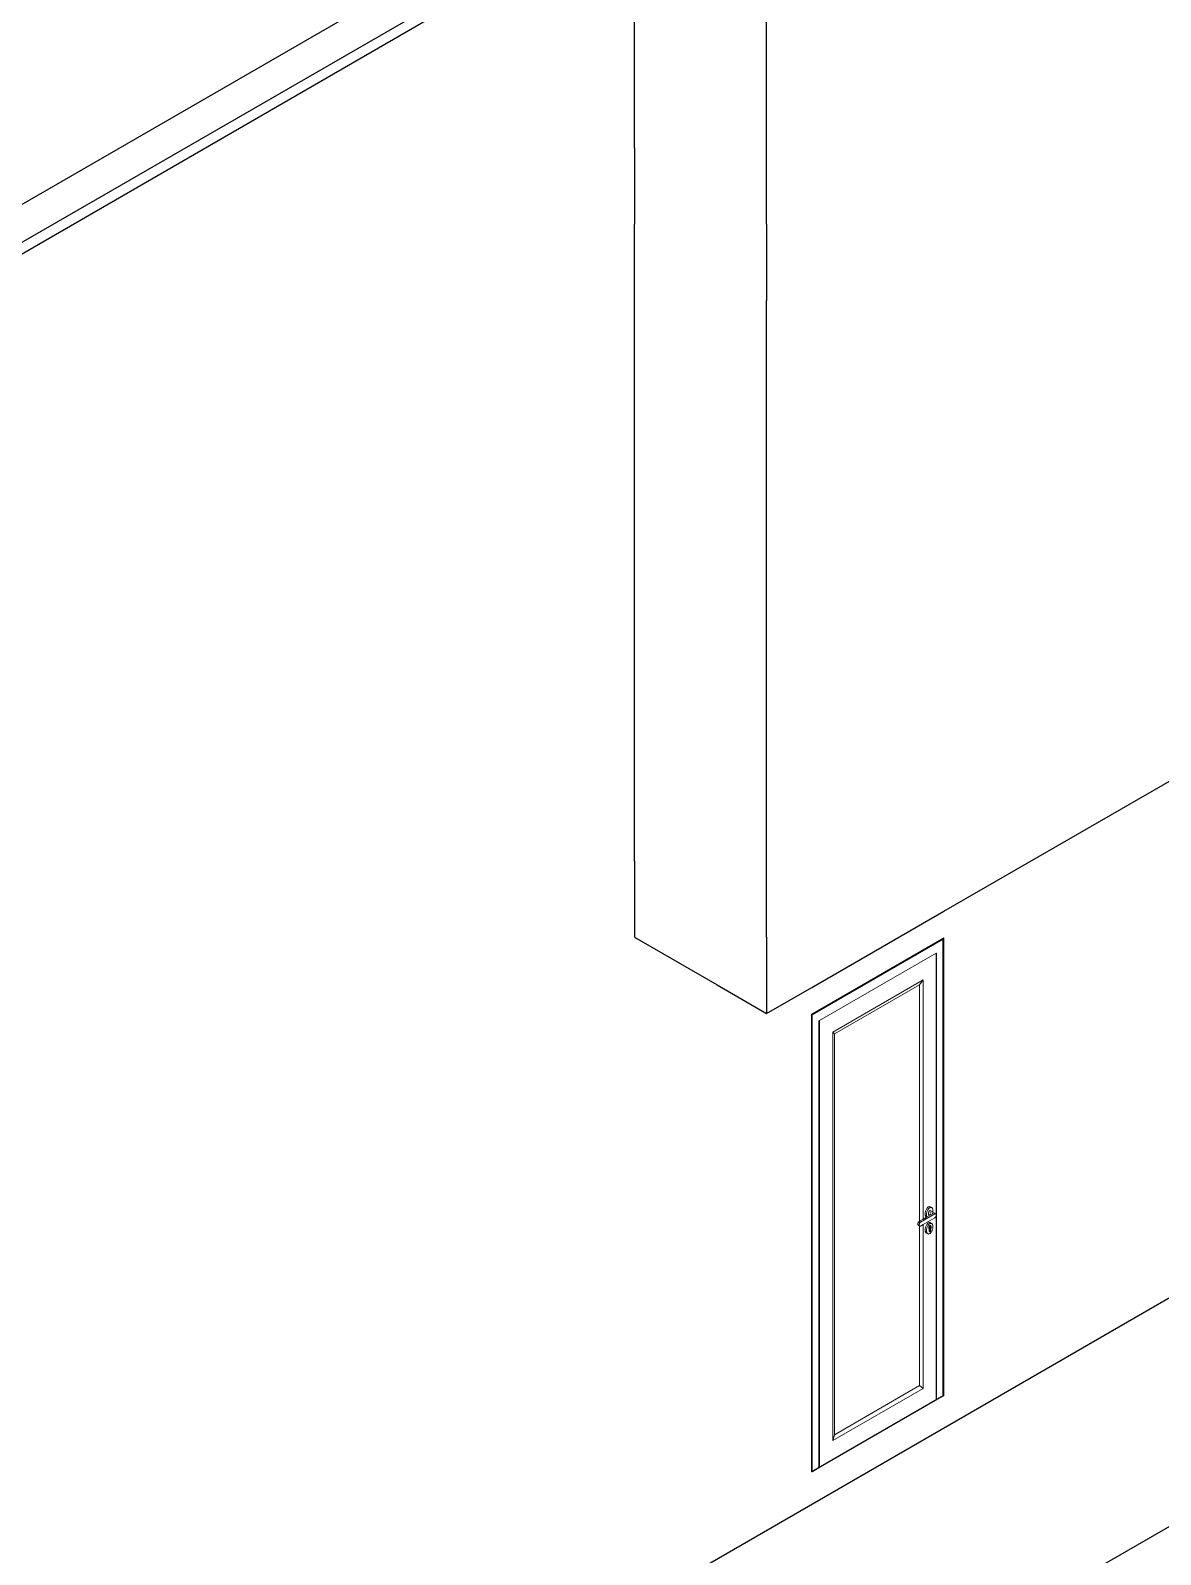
# Model space of a CAD drawing. Header units: metres. Extents: x 294 to 1101, y -498 to -355.
# Drawn here: x 931.4 to 936.24, y -401.91 to -395.39 of the extents above; entities that cross this region are included whole.
import ezdxf

# ---------------------------------------------------------------- set-up
doc = ezdxf.new("R2010")
doc.units = ezdxf.units.M
doc.layers.add('19-JARDINERIA', color=80, linetype='Continuous', lineweight=0)

msp = doc.modelspace()

# ---------------------------------------------------------------- linework, layer by layer
for p, q in [((934.5534, -396.2175), (934.5534, -394.2579)), ((933.9877, -394.7805), (928.5353, -397.9284)), ((933.9877, -394.8295), (928.6367, -397.9189)), ((933.9877, -395.7276), (933.9877, -394.8295)), ((928.4528, -397.8128), (932.8846, -395.2541)), ((933.9877, -395.8909), (933.9877, -395.7276)), ((933.9877, -395.8909), (933.9877, -396.2175)), ((933.9877, -398.9446), (933.9877, -396.2175)), ((934.5534, -396.2175), (934.5534, -396.5441)), ((945.3948, -396.5311), (931.9189, -404.3113)), ((934.5534, -399.2712), (934.5534, -396.5441)), ((935.3121, -399.1598), (936.8868, -398.2507)), ((933.9877, -398.9446), (933.9877, -399.2703)), ((934.7464, -399.4864), (935.3121, -399.1598)), ((933.9877, -399.2703), (933.9877, -399.2712)), ((933.9877, -399.2712), (934.3413, -399.4754)), ((934.5534, -399.2712), (934.5534, -399.5969)), ((934.7464, -399.6007), (935.3086, -399.2761)), ((934.7464, -399.6009), (935.3058, -399.278)), ((935.3093, -399.28), (934.7489, -399.6035)), ((935.3058, -399.278), (935.3086, -399.2796)), ((935.3086, -399.2761), (935.3121, -399.2741)), ((935.3086, -399.2796), (935.3086, -399.2761)), ((935.3086, -399.2796), (935.3093, -399.28)), ((935.3093, -401.2321), (935.3093, -399.28)), ((935.3121, -401.2337), (935.3121, -399.2741)), ((934.3413, -399.4754), (934.5534, -399.5978)), ((934.5534, -399.5978), (934.7464, -399.4864)), ((934.5534, -399.5969), (934.5534, -399.5978)), ((934.7464, -399.6009), (934.7464, -399.6007)), ((934.7464, -399.6021), (934.7464, -399.6009)), ((934.7489, -399.6035), (934.7464, -399.6021)), ((934.7464, -401.5574), (934.7464, -399.6021)), ((934.7489, -401.5589), (934.7489, -399.6035)), ((930.4838, -404.1601), (937.7353, -399.9735)), ((935.3121, -401.2337), (934.7464, -401.5603)), ((934.7799, -401.541), (935.2798, -401.2523)), ((935.2798, -401.2507), (935.2812, -401.2515)), ((935.2798, -401.2523), (935.2798, -401.2507)), ((935.2798, -401.2523), (935.2812, -401.2515)), ((935.2812, -401.2515), (935.3093, -401.2353)), ((935.3093, -401.2321), (935.3121, -401.2337)), ((935.3093, -401.2353), (935.3093, -401.2321)), ((935.3093, -401.2321), (935.3121, -401.2337)), ((935.3121, -401.2337), (935.3093, -401.2321)), ((935.3093, -401.2353), (935.3121, -401.2337)), ((935.3093, -401.2353), (935.3121, -401.2337)), ((934.7489, -401.5589), (934.777, -401.5426)), ((934.777, -401.5393), (934.7799, -401.541)), ((934.777, -401.5426), (934.777, -401.5393)), ((934.777, -401.5426), (934.7799, -401.541)), ((934.7489, -401.5589), (934.7461, -401.5605)), ((934.7464, -401.5574), (934.7489, -401.5589)), ((934.7464, -401.5603), (934.7464, -401.5574)), ((934.7464, -401.5603), (934.7489, -401.5589))]:
    msp.add_line(p, q)
at = {"layer": '19-JARDINERIA', "color": 251}
for p, q in [((934.7799, -399.6283), (935.2798, -399.3397)), ((935.2798, -399.3397), (935.2812, -399.3389)), ((935.2798, -400.4586), (935.2798, -399.3397)), ((935.2812, -399.3389), (935.2812, -401.2159)), ((934.8365, -399.6773), (935.2232, -399.454)), ((935.2232, -399.454), (935.2084, -399.4748)), ((935.2232, -400.4785), (935.2232, -399.454)), ((934.8442, -399.6851), (935.2084, -399.4748)), ((935.2084, -400.4871), (935.2084, -399.4748)), ((934.777, -399.63), (934.7799, -399.6283)), ((934.777, -401.5393), (934.777, -399.63)), ((934.7799, -401.541), (934.7799, -399.6283)), ((934.8442, -399.6851), (934.8365, -399.6773)), ((934.8365, -399.6773), (934.8365, -401.4267)), ((934.8442, -399.6851), (934.8442, -401.4018)), ((935.2332, -400.447), (935.234, -400.444)), ((935.234, -400.444), (935.235, -400.4411)), ((935.235, -400.4411), (935.2362, -400.4383)), ((935.2362, -400.4383), (935.2376, -400.4357)), ((935.2376, -400.4357), (935.2391, -400.4333)), ((935.2391, -400.4333), (935.2408, -400.4311)), ((935.2396, -400.4473), (935.2406, -400.4444)), ((935.2406, -400.4444), (935.2419, -400.4416)), ((935.2408, -400.4311), (935.2425, -400.4292)), ((935.2419, -400.4416), (935.2432, -400.439)), ((935.2425, -400.4292), (935.2443, -400.4276)), ((935.2432, -400.439), (935.2448, -400.4365)), ((935.2443, -400.4276), (935.2461, -400.4263)), ((935.2448, -400.4365), (935.2464, -400.4343)), ((935.2461, -400.4263), (935.248, -400.4255)), ((935.2464, -400.4343), (935.2481, -400.4324)), ((935.248, -400.4255), (935.2498, -400.425)), ((935.2481, -400.4324), (935.2499, -400.4308)), ((935.249, -400.4452), (935.2496, -400.4443)), ((935.2496, -400.4443), (935.2503, -400.4435)), ((935.2498, -400.425), (935.2515, -400.4249)), ((935.2499, -400.4308), (935.2518, -400.4296)), ((935.2503, -400.4435), (935.251, -400.4429)), ((935.251, -400.4429), (935.2518, -400.4424)), ((935.2515, -400.4249), (935.2531, -400.4251)), ((935.2518, -400.4296), (935.2536, -400.4287)), ((935.2518, -400.4424), (935.2525, -400.4421)), ((935.2525, -400.4421), (935.2532, -400.4419)), ((935.2531, -400.4251), (935.2547, -400.4258)), ((935.2532, -400.4419), (935.2539, -400.4418)), ((935.2536, -400.4287), (935.2554, -400.4282)), ((935.2539, -400.4418), (935.2546, -400.4419)), ((935.2546, -400.4419), (935.2552, -400.4422)), ((935.2547, -400.4258), (935.2603, -400.4291)), ((935.2552, -400.4422), (935.2654, -400.4481)), ((935.2554, -400.4282), (935.2572, -400.4281)), ((935.2557, -400.4426), (935.2557, -400.4426)), ((935.2557, -400.4426), (935.2562, -400.4431)), ((935.2572, -400.4281), (935.2588, -400.4284)), ((935.2588, -400.4284), (935.2603, -400.4291)), ((935.2603, -400.4291), (935.2617, -400.4301)), ((935.2617, -400.4301), (935.2629, -400.4315)), ((935.2629, -400.4315), (935.2639, -400.4333)), ((935.2639, -400.4333), (935.2647, -400.4353)), ((935.2647, -400.4353), (935.2653, -400.4376)), ((935.2653, -400.4376), (935.2657, -400.4401)), ((935.2657, -400.4401), (935.2658, -400.4428)), ((935.2658, -400.4428), (935.2657, -400.4457)), ((935.2013, -400.4997), (935.2014, -400.4985)), ((935.2014, -400.5008), (935.2013, -400.4997)), ((935.2014, -400.4985), (935.2015, -400.4974)), ((935.2015, -400.5018), (935.2014, -400.5008)), ((935.2015, -400.4974), (935.2018, -400.4962)), ((935.2018, -400.5027), (935.2015, -400.5018)), ((935.2018, -400.4962), (935.2021, -400.495)), ((935.2021, -400.5035), (935.2018, -400.5027)), ((935.2021, -400.495), (935.2025, -400.4938)), ((935.2025, -400.5042), (935.2021, -400.5035)), ((935.2025, -400.4938), (935.203, -400.4927)), ((935.203, -400.5048), (935.2025, -400.5042)), ((935.203, -400.4927), (935.2035, -400.4916)), ((935.2035, -400.5052), (935.203, -400.5048)), ((935.2035, -400.4916), (935.2041, -400.4907)), ((935.2041, -400.5054), (935.2035, -400.5052)), ((935.2035, -400.5052), (935.2084, -400.508)), ((935.2041, -400.4907), (935.2048, -400.4898)), ((935.2048, -400.5056), (935.2041, -400.5054)), ((935.2048, -400.4898), (935.2055, -400.489)), ((935.2055, -400.5055), (935.2048, -400.5056)), ((935.2055, -400.489), (935.2062, -400.4884)), ((935.2062, -400.5053), (935.2055, -400.5055)), ((935.2062, -400.4884), (935.2069, -400.4879)), ((935.2069, -400.505), (935.2062, -400.5053)), ((935.2084, -400.4871), (935.2069, -400.4879)), ((935.2069, -400.4879), (935.2084, -400.4887)), ((935.2069, -400.505), (935.2071, -400.5049)), ((935.2069, -400.505), (935.2072, -400.5051)), ((935.207, -400.5018), (935.2072, -400.5006)), ((935.207, -400.5029), (935.207, -400.5018)), ((935.207, -400.504), (935.207, -400.5029)), ((935.2071, -400.5049), (935.207, -400.504)), ((935.2072, -400.505), (935.2071, -400.5049)), ((935.2072, -400.5006), (935.2074, -400.4994)), ((935.2072, -400.5051), (935.2072, -400.505)), ((935.2074, -400.506), (935.2072, -400.5051)), ((935.2074, -400.4994), (935.2077, -400.4982)), ((935.2077, -400.5068), (935.2074, -400.506)), ((935.2077, -400.4982), (935.2081, -400.4971)), ((935.2081, -400.5075), (935.2077, -400.5068)), ((935.2081, -400.4971), (935.2084, -400.4965)), ((935.2084, -400.5077), (935.2081, -400.5075)), ((935.2232, -400.4785), (935.2084, -400.4871)), ((935.2084, -400.4944), (935.2084, -400.4887)), ((935.2084, -400.4887), (935.2126, -400.4912)), ((935.2084, -400.4965), (935.2084, -400.4958)), ((935.2084, -400.4965), (935.2086, -400.496)), ((935.2086, -400.508), (935.2084, -400.5077)), ((935.2084, -400.508), (935.2084, -400.5077)), ((935.2084, -400.508), (935.2092, -400.5084)), ((935.2084, -401.1915), (935.2084, -400.508)), ((935.2086, -400.496), (935.2092, -400.4949)), ((935.2092, -400.5084), (935.2086, -400.508)), ((935.2092, -400.4949), (935.2098, -400.4939)), ((935.2098, -400.5087), (935.2092, -400.5084)), ((935.2098, -400.4939), (935.2104, -400.4931)), ((935.2104, -400.5088), (935.2098, -400.5087)), ((935.2104, -400.4931), (935.2111, -400.4923)), ((935.2111, -400.5088), (935.2104, -400.5088)), ((935.2111, -400.4923), (935.2119, -400.4917)), ((935.2119, -400.5086), (935.2111, -400.5088)), ((935.2119, -400.4917), (935.2126, -400.4912)), ((935.2126, -400.5082), (935.2119, -400.5086)), ((935.2744, -400.4555), (935.2126, -400.4912)), ((935.2126, -400.5082), (935.2232, -400.5021)), ((935.2381, -400.4699), (935.2232, -400.4785)), ((935.2232, -400.5021), (935.2744, -400.4725)), ((935.2232, -401.2034), (935.2232, -400.5021)), ((935.2321, -400.4558), (935.2322, -400.4529)), ((935.2322, -400.4585), (935.2321, -400.4558)), ((935.2322, -400.4529), (935.2326, -400.45)), ((935.2326, -400.461), (935.2322, -400.4585)), ((935.2326, -400.45), (935.2332, -400.447)), ((935.2332, -400.4633), (935.2326, -400.461)), ((935.234, -400.4654), (935.2332, -400.4633)), ((935.235, -400.4671), (935.234, -400.4654)), ((935.234, -400.5123), (935.235, -400.5094)), ((935.2362, -400.4685), (935.235, -400.4671)), ((935.235, -400.5094), (935.2362, -400.5066)), ((935.2376, -400.4695), (935.2362, -400.4685)), ((935.2362, -400.5066), (935.2376, -400.504)), ((935.2382, -400.4698), (935.2376, -400.4695)), ((935.2376, -400.4695), (935.2381, -400.4699)), ((935.2376, -400.504), (935.2391, -400.5015)), ((935.2377, -400.4591), (935.2379, -400.4562)), ((935.2379, -400.4618), (935.2377, -400.4591)), ((935.2379, -400.4562), (935.2382, -400.4533)), ((935.2382, -400.4643), (935.2379, -400.4618)), ((935.2382, -400.4698), (935.2381, -400.4699)), ((935.2382, -400.4533), (935.2388, -400.4503)), ((935.2388, -400.4666), (935.2382, -400.4643)), ((935.2398, -400.4689), (935.2382, -400.4698)), ((935.2388, -400.4503), (935.2396, -400.4473)), ((935.2396, -400.4686), (935.2388, -400.4666)), ((935.2391, -400.5015), (935.2408, -400.4994)), ((935.2398, -400.4689), (935.2396, -400.4686)), ((935.2521, -400.4618), (935.2398, -400.4689)), ((935.2406, -400.5127), (935.2419, -400.5099)), ((935.2408, -400.4994), (935.2425, -400.4975)), ((935.2419, -400.5099), (935.2432, -400.5072)), ((935.2425, -400.4975), (935.2443, -400.4959)), ((935.2432, -400.5072), (935.2448, -400.5048)), ((935.2443, -400.4959), (935.2461, -400.4946)), ((935.2448, -400.5048), (935.2464, -400.5026)), ((935.2461, -400.4946), (935.248, -400.4938)), ((935.2462, -400.453), (935.2464, -400.4519)), ((935.2462, -400.4542), (935.2462, -400.453)), ((935.2462, -400.4553), (935.2462, -400.4542)), ((935.2464, -400.4563), (935.2462, -400.4553)), ((935.2464, -400.4519), (935.2466, -400.4507)), ((935.2466, -400.4572), (935.2464, -400.4563)), ((935.2464, -400.5026), (935.2481, -400.5007)), ((935.2466, -400.4507), (935.2469, -400.4495)), ((935.2469, -400.458), (935.2466, -400.4572)), ((935.2469, -400.4495), (935.2473, -400.4483)), ((935.2473, -400.4587), (935.2469, -400.458)), ((935.2473, -400.4483), (935.2478, -400.4472)), ((935.2478, -400.4593), (935.2473, -400.4587)), ((935.2478, -400.4472), (935.2484, -400.4462)), ((935.2484, -400.4597), (935.2478, -400.4593)), ((935.248, -400.4938), (935.2498, -400.4933)), ((935.2481, -400.5007), (935.2499, -400.4991)), ((935.2484, -400.4462), (935.249, -400.4452)), ((935.249, -400.46), (935.2484, -400.4597)), ((935.2484, -400.4597), (935.2521, -400.4618)), ((935.249, -400.5094), (935.2486, -400.5103)), ((935.2496, -400.4601), (935.249, -400.46)), ((935.2495, -400.5086), (935.249, -400.5094)), ((935.2501, -400.5079), (935.2495, -400.5086)), ((935.2503, -400.46), (935.2496, -400.4601)), ((935.2498, -400.4933), (935.2515, -400.4932)), ((935.2499, -400.4991), (935.2518, -400.4979)), ((935.2506, -400.5073), (935.2501, -400.5079)), ((935.251, -400.4598), (935.2503, -400.46)), ((935.2512, -400.5068), (935.2506, -400.5073)), ((935.2518, -400.4595), (935.251, -400.4598)), ((935.2518, -400.5064), (935.2512, -400.5068)), ((935.2515, -400.4932), (935.2531, -400.4934)), ((935.2518, -400.4595), (935.2518, -400.4595)), ((935.2518, -400.4979), (935.2536, -400.497)), ((935.2524, -400.5062), (935.2518, -400.5064)), ((935.2523, -400.5093), (935.2518, -400.51)), ((935.2687, -400.4522), (935.2521, -400.4618)), ((935.2529, -400.5086), (935.2523, -400.5093)), ((935.2529, -400.506), (935.2524, -400.5062)), ((935.2532, -400.4584), (935.2526, -400.4589)), ((935.2535, -400.506), (935.2529, -400.506)), ((935.2535, -400.5081), (935.2529, -400.5086)), ((935.2531, -400.4934), (935.2547, -400.4941)), ((935.2539, -400.4576), (935.2532, -400.4584)), ((935.2532, -400.5101), (935.2536, -400.5097)), ((935.254, -400.5061), (935.2535, -400.506)), ((935.254, -400.5077), (935.2535, -400.5081)), ((935.2536, -400.497), (935.2554, -400.4965)), ((935.2536, -400.5097), (935.254, -400.5094)), ((935.254, -400.4575), (935.2539, -400.4576)), ((935.2545, -400.5063), (935.254, -400.5061)), ((935.2546, -400.5075), (935.254, -400.5077)), ((935.254, -400.5094), (935.2545, -400.5092)), ((935.2542, -400.5101), (935.2546, -400.5098)), ((935.2545, -400.5063), (935.2568, -400.5076)), ((935.2545, -400.5092), (935.2549, -400.5091)), ((935.2552, -400.4557), (935.2546, -400.4566)), ((935.2552, -400.5073), (935.2546, -400.5075)), ((935.2546, -400.5098), (935.255, -400.5096)), ((935.2547, -400.4941), (935.2603, -400.4974)), ((935.255, -400.5066), (935.2549, -400.5066)), ((935.2549, -400.5091), (935.2553, -400.5091)), ((935.2553, -400.507), (935.255, -400.5066)), ((935.255, -400.5096), (935.2555, -400.5094)), ((935.2552, -400.4557), (935.2552, -400.4557)), ((935.2555, -400.5073), (935.2552, -400.5073)), ((935.2555, -400.5073), (935.2553, -400.507)), ((935.2553, -400.5091), (935.2557, -400.5092)), ((935.2554, -400.4965), (935.2572, -400.4964)), ((935.2558, -400.5073), (935.2555, -400.5073)), ((935.2555, -400.5094), (935.2559, -400.5094)), ((935.2557, -400.5092), (935.2561, -400.5093)), ((935.2563, -400.5074), (935.2558, -400.5073)), ((935.2559, -400.5094), (935.2562, -400.5095)), ((935.2561, -400.5093), (935.2562, -400.5094)), ((935.2562, -400.5095), (935.2562, -400.5094)), ((935.2562, -400.5094), (935.2563, -400.5095)), ((935.2562, -400.5095), (935.2563, -400.5095)), ((935.2566, -400.4524), (935.2563, -400.4535)), ((935.2568, -400.5076), (935.2563, -400.5074)), ((935.2563, -400.5095), (935.2567, -400.5096)), ((935.2567, -400.4523), (935.2566, -400.4524)), ((935.2567, -400.5096), (935.257, -400.5099)), ((935.2572, -400.5079), (935.2568, -400.5076)), ((935.2572, -400.45), (935.257, -400.4511)), ((935.257, -400.5099), (935.2573, -400.5102)), ((935.2573, -400.4488), (935.2572, -400.45)), ((935.2572, -400.4964), (935.2588, -400.4967)), ((935.2576, -400.5084), (935.2572, -400.5079)), ((935.2574, -400.4488), (935.2573, -400.4488)), ((935.2579, -400.5089), (935.2576, -400.5084)), ((935.2582, -400.5096), (935.2579, -400.5089)), ((935.2584, -400.5103), (935.2582, -400.5096)), ((935.2588, -400.4967), (935.2603, -400.4974)), ((935.2603, -400.4974), (935.2617, -400.4984)), ((935.2617, -400.4984), (935.2629, -400.4998)), ((935.2629, -400.4998), (935.2639, -400.5015)), ((935.2639, -400.5015), (935.2647, -400.5036)), ((935.2644, -400.4529), (935.2641, -400.454)), ((935.2647, -400.5036), (935.2653, -400.5059)), ((935.2653, -400.5059), (935.2657, -400.5084)), ((935.2657, -400.4457), (935.2654, -400.4481)), ((935.2654, -400.4481), (935.2778, -400.4553)), ((935.2657, -400.5084), (935.2658, -400.5111)), ((935.2744, -400.4555), (935.2751, -400.4551)), ((935.2751, -400.4721), (935.2744, -400.4725)), ((935.2751, -400.4551), (935.2759, -400.4549)), ((935.2759, -400.4714), (935.2751, -400.4721)), ((935.2759, -400.4549), (935.2766, -400.4549)), ((935.2766, -400.4707), (935.2759, -400.4714)), ((935.2766, -400.4549), (935.2772, -400.455)), ((935.2772, -400.4698), (935.2766, -400.4707)), ((935.2772, -400.455), (935.2778, -400.4553)), ((935.2778, -400.4688), (935.2772, -400.4698)), ((935.2778, -400.4553), (935.2784, -400.4557)), ((935.2784, -400.4678), (935.2778, -400.4688)), ((935.2784, -400.4557), (935.2789, -400.4562)), ((935.2789, -400.4666), (935.2784, -400.4678)), ((935.2789, -400.4562), (935.2793, -400.4569)), ((935.2793, -400.4655), (935.2789, -400.4666)), ((935.2793, -400.4569), (935.2796, -400.4578)), ((935.2796, -400.4643), (935.2793, -400.4655)), ((935.2796, -400.4578), (935.2798, -400.4586)), ((935.2798, -400.4632), (935.2796, -400.4643)), ((935.2798, -400.4586), (935.2798, -400.4587)), ((935.2798, -400.4587), (935.28, -400.4597)), ((935.28, -400.4619), (935.2798, -400.4631)), ((935.2798, -400.4631), (935.2798, -400.4632)), ((935.2798, -400.4632), (935.2798, -401.2151)), ((935.28, -400.4597), (935.28, -400.4608)), ((935.28, -400.4608), (935.28, -400.4619)), ((935.2321, -400.5241), (935.2322, -400.5212)), ((935.2322, -400.5268), (935.2321, -400.5241)), ((935.2322, -400.5212), (935.2326, -400.5183)), ((935.2326, -400.5293), (935.2322, -400.5268)), ((935.2326, -400.5183), (935.2332, -400.5153)), ((935.2332, -400.5316), (935.2326, -400.5293)), ((935.2332, -400.5153), (935.234, -400.5123)), ((935.234, -400.5337), (935.2332, -400.5316)), ((935.235, -400.5354), (935.234, -400.5337)), ((935.2362, -400.5368), (935.235, -400.5354)), ((935.2376, -400.5378), (935.2362, -400.5368)), ((935.2391, -400.5385), (935.2376, -400.5378)), ((935.2376, -400.5378), (935.2432, -400.5411)), ((935.2377, -400.5273), (935.2379, -400.5245)), ((935.2379, -400.5301), (935.2377, -400.5273)), ((935.2379, -400.5245), (935.2382, -400.5215)), ((935.2382, -400.5326), (935.2379, -400.5301)), ((935.2382, -400.5215), (935.2388, -400.5186)), ((935.2388, -400.5349), (935.2382, -400.5326)), ((935.2388, -400.5186), (935.2396, -400.5156)), ((935.2396, -400.5369), (935.2388, -400.5349)), ((935.2408, -400.5388), (935.2391, -400.5385)), ((935.2396, -400.5156), (935.2406, -400.5127)), ((935.2406, -400.5387), (935.2396, -400.5369)), ((935.2408, -400.5388), (935.2406, -400.5387)), ((935.2419, -400.5401), (935.2408, -400.5388)), ((935.2432, -400.5411), (935.2419, -400.5401)), ((935.2448, -400.5418), (935.2432, -400.5411)), ((935.2464, -400.5421), (935.2448, -400.5418)), ((935.2481, -400.5419), (935.2464, -400.5421)), ((935.2474, -400.514), (935.2473, -400.5149)), ((935.2473, -400.5149), (935.2473, -400.5159)), ((935.2473, -400.5159), (935.2473, -400.5167)), ((935.2473, -400.5167), (935.2474, -400.5175)), ((935.2476, -400.513), (935.2474, -400.514)), ((935.2474, -400.5175), (935.2476, -400.5183)), ((935.2479, -400.5121), (935.2476, -400.513)), ((935.2476, -400.5183), (935.2479, -400.5189)), ((935.2482, -400.5112), (935.2479, -400.5121)), ((935.2479, -400.5189), (935.2482, -400.5195)), ((935.2499, -400.5415), (935.2481, -400.5419)), ((935.2486, -400.5103), (935.2482, -400.5112)), ((935.2482, -400.5195), (935.2486, -400.5199)), ((935.2486, -400.5199), (935.249, -400.5203)), ((935.249, -400.5203), (935.2495, -400.5205)), ((935.249, -400.5203), (935.2495, -400.5205)), ((935.2496, -400.5162), (935.2495, -400.5172)), ((935.2495, -400.5172), (935.2496, -400.518)), ((935.2495, -400.5205), (935.2513, -400.5216)), ((935.2495, -400.5205), (935.2509, -400.5212)), ((935.2495, -400.5299), (935.2495, -400.5205)), ((935.2495, -400.5205), (935.2495, -400.5205)), ((935.2496, -400.5304), (935.2495, -400.5299)), ((935.2497, -400.5153), (935.2496, -400.5162)), ((935.2496, -400.518), (935.2497, -400.5188)), ((935.2496, -400.5308), (935.2496, -400.5304)), ((935.2497, -400.5311), (935.2496, -400.5308)), ((935.2499, -400.5144), (935.2497, -400.5153)), ((935.2497, -400.5188), (935.2499, -400.5196)), ((935.2498, -400.5315), (935.2497, -400.5311)), ((935.25, -400.5317), (935.2498, -400.5315)), ((935.2502, -400.5134), (935.2499, -400.5144)), ((935.2499, -400.5196), (935.2502, -400.5202)), ((935.2518, -400.5406), (935.2499, -400.5415)), ((935.2502, -400.532), (935.25, -400.5317)), ((935.2505, -400.5125), (935.2502, -400.5134)), ((935.2502, -400.5202), (935.2505, -400.5208)), ((935.2504, -400.5321), (935.2502, -400.532)), ((935.2507, -400.5322), (935.2504, -400.5321)), ((935.2509, -400.5116), (935.2505, -400.5125)), ((935.2505, -400.5208), (935.2509, -400.5212)), ((935.2507, -400.5156), (935.2508, -400.5151)), ((935.2514, -400.5152), (935.2507, -400.5156)), ((935.2507, -400.5158), (935.2507, -400.5156)), ((935.2507, -400.5156), (935.2513, -400.516)), ((935.2507, -400.5165), (935.2507, -400.5158)), ((935.2507, -400.5172), (935.2507, -400.5165)), ((935.2518, -400.5167), (935.2507, -400.5173)), ((935.2507, -400.5173), (935.2507, -400.5172)), ((935.2508, -400.5178), (935.2507, -400.5173)), ((935.2507, -400.5173), (935.2513, -400.5177)), ((935.2509, -400.5323), (935.2507, -400.5322)), ((935.2507, -400.5322), (935.2525, -400.5333)), ((935.2508, -400.5151), (935.2509, -400.5144)), ((935.2509, -400.5183), (935.2508, -400.5178)), ((935.2513, -400.5107), (935.2509, -400.5116)), ((935.2509, -400.5144), (935.2511, -400.5137)), ((935.2511, -400.5188), (935.2509, -400.5183)), ((935.2509, -400.5212), (935.2509, -400.5213)), ((935.2509, -400.5213), (935.2513, -400.5216)), ((935.2512, -400.5323), (935.2509, -400.5323)), ((935.2511, -400.5137), (935.2514, -400.513)), ((935.2514, -400.5192), (935.2511, -400.5188)), ((935.2515, -400.5322), (935.2512, -400.5323)), ((935.2518, -400.51), (935.2513, -400.5107)), ((935.2554, -400.5153), (935.2513, -400.5177)), ((935.2513, -400.516), (935.2514, -400.5154)), ((935.2518, -400.5157), (935.2513, -400.516)), ((935.2514, -400.5181), (935.2513, -400.5177)), ((935.2513, -400.5216), (935.2518, -400.5218)), ((935.2514, -400.513), (935.2517, -400.5123)), ((935.2514, -400.5152), (935.2515, -400.5147)), ((935.2514, -400.5154), (935.2514, -400.5152)), ((935.2515, -400.5187), (935.2514, -400.5181)), ((935.2517, -400.5196), (935.2514, -400.5192)), ((935.2515, -400.5147), (935.2517, -400.514)), ((935.2517, -400.5191), (935.2515, -400.5187)), ((935.2518, -400.532), (935.2515, -400.5322)), ((935.2517, -400.5123), (935.252, -400.5117)), ((935.2517, -400.514), (935.2519, -400.5133)), ((935.2519, -400.5196), (935.2517, -400.5191)), ((935.252, -400.5198), (935.2517, -400.5196)), ((935.256, -400.5133), (935.2518, -400.5157)), ((935.2556, -400.5145), (935.2518, -400.5167)), ((935.2518, -400.5157), (935.2518, -400.5167)), ((935.2518, -400.5312), (935.2518, -400.5218)), ((935.2518, -400.5317), (935.2518, -400.5312)), ((935.2519, -400.532), (935.2518, -400.5317)), ((935.2518, -400.532), (935.2519, -400.532)), ((935.2536, -400.5393), (935.2518, -400.5406)), ((935.2519, -400.5133), (935.2522, -400.5126)), ((935.2522, -400.5199), (935.2519, -400.5196)), ((935.2519, -400.5321), (935.2519, -400.532)), ((935.252, -400.5324), (935.2519, -400.5321)), ((935.252, -400.5117), (935.2524, -400.5111)), ((935.2522, -400.5199), (935.252, -400.5198)), ((935.2521, -400.5328), (935.252, -400.5324)), ((935.2523, -400.533), (935.2521, -400.5328)), ((935.2522, -400.5126), (935.2526, -400.512)), ((935.2522, -400.5199), (935.2526, -400.5201)), ((935.2525, -400.5333), (935.2523, -400.533)), ((935.2524, -400.5111), (935.2528, -400.5106)), ((935.2527, -400.5334), (935.2525, -400.5333)), ((935.2526, -400.512), (935.2529, -400.5114)), ((935.2529, -400.5203), (935.2526, -400.5201)), ((935.2529, -400.5335), (935.2527, -400.5334)), ((935.2528, -400.5106), (935.2532, -400.5101)), ((935.2529, -400.5114), (935.2533, -400.5109)), ((935.2533, -400.5204), (935.2529, -400.5203)), ((935.2532, -400.5336), (935.2529, -400.5335)), ((935.2535, -400.5336), (935.2532, -400.5336)), ((935.2533, -400.5109), (935.2537, -400.5105)), ((935.2537, -400.5203), (935.2533, -400.5204)), ((935.2537, -400.5335), (935.2535, -400.5336)), ((935.2554, -400.5378), (935.2536, -400.5393)), ((935.2537, -400.5105), (935.2542, -400.5101)), ((935.2542, -400.5202), (935.2537, -400.5203)), ((935.254, -400.5333), (935.2537, -400.5335)), ((935.254, -400.5333), (935.2543, -400.5331)), ((935.2546, -400.52), (935.2542, -400.5202)), ((935.2543, -400.5331), (935.2546, -400.5329)), ((935.255, -400.5197), (935.2546, -400.52)), ((935.2546, -400.5329), (935.2549, -400.5326)), ((935.2549, -400.5326), (935.2552, -400.5322)), ((935.2555, -400.5193), (935.255, -400.5197)), ((935.2552, -400.5322), (935.2554, -400.5319)), ((935.2573, -400.5142), (935.2554, -400.5153)), ((935.2554, -400.5153), (935.2556, -400.5145)), ((935.2554, -400.5319), (935.2556, -400.5314)), ((935.2572, -400.5359), (935.2554, -400.5378)), ((935.2559, -400.5189), (935.2555, -400.5193)), ((935.2563, -400.5141), (935.2556, -400.5145)), ((935.2556, -400.5145), (935.2557, -400.5144)), ((935.2556, -400.5314), (935.2558, -400.531)), ((935.2557, -400.5144), (935.2559, -400.5135)), ((935.2558, -400.531), (935.256, -400.5305)), ((935.2559, -400.5135), (935.256, -400.5133)), ((935.2563, -400.5184), (935.2559, -400.5189)), ((935.2563, -400.5131), (935.256, -400.5133)), ((935.256, -400.5305), (935.2561, -400.53)), ((935.2561, -400.53), (935.2562, -400.5296)), ((935.2562, -400.5296), (935.2563, -400.5291)), ((935.2574, -400.5124), (935.2563, -400.5131)), ((935.2563, -400.5131), (935.2563, -400.5141)), ((935.2574, -400.5135), (935.2563, -400.5141)), ((935.2567, -400.5178), (935.2563, -400.5184)), ((935.2563, -400.5192), (935.2568, -400.5184)), ((935.2563, -400.5286), (935.2563, -400.5192)), ((935.2563, -400.5291), (935.2563, -400.5286)), ((935.257, -400.5171), (935.2567, -400.5178)), ((935.2568, -400.5184), (935.2572, -400.5176)), ((935.2573, -400.5165), (935.257, -400.5171)), ((935.2572, -400.5176), (935.2576, -400.5167)), ((935.2588, -400.5337), (935.2572, -400.5359)), ((935.2573, -400.5102), (935.2575, -400.5107)), ((935.2574, -400.5135), (935.2573, -400.514)), ((935.2579, -400.5138), (935.2573, -400.5142)), ((935.2573, -400.514), (935.2573, -400.5142)), ((935.2575, -400.5158), (935.2573, -400.5165)), ((935.2579, -400.5121), (935.2574, -400.5124)), ((935.2574, -400.5124), (935.2574, -400.5126)), ((935.2574, -400.5126), (935.2574, -400.5133)), ((935.2574, -400.5133), (935.2574, -400.5135)), ((935.2574, -400.5135), (935.2579, -400.5138)), ((935.2575, -400.5107), (935.2577, -400.5111)), ((935.2577, -400.5151), (935.2575, -400.5158)), ((935.2576, -400.5167), (935.2579, -400.5157)), ((935.2577, -400.5111), (935.2579, -400.5117)), ((935.2579, -400.5143), (935.2577, -400.5151)), ((935.2579, -400.5117), (935.2579, -400.5121)), ((935.2579, -400.5138), (935.2579, -400.5143)), ((935.2579, -400.5157), (935.2582, -400.5148)), ((935.2582, -400.5148), (935.2584, -400.5138)), ((935.2585, -400.5111), (935.2584, -400.5103)), ((935.2584, -400.5138), (935.2585, -400.5129)), ((935.2585, -400.512), (935.2585, -400.5111)), ((935.2585, -400.5129), (935.2585, -400.512)), ((935.2603, -400.5312), (935.2588, -400.5337)), ((935.2617, -400.5286), (935.2603, -400.5312)), ((935.2629, -400.5258), (935.2617, -400.5286)), ((935.2639, -400.5229), (935.2629, -400.5258)), ((935.2647, -400.5199), (935.2639, -400.5229)), ((935.2653, -400.5169), (935.2647, -400.5199)), ((935.2657, -400.514), (935.2653, -400.5169)), ((935.2658, -400.5111), (935.2657, -400.514)), ((934.8365, -401.4267), (935.2232, -401.2034)), ((934.8442, -401.4018), (935.2084, -401.1915)), ((935.2232, -401.2034), (935.2084, -401.1915)), ((935.2798, -401.2151), (935.2812, -401.2159)), ((935.2798, -401.2507), (935.2798, -401.2151)), ((935.2798, -401.2151), (935.2812, -401.2159)), ((935.2812, -401.2159), (935.2812, -401.2515)), ((934.8365, -401.4267), (934.8442, -401.4018))]:
    msp.add_line(p, q, dxfattribs=at)

doc.saveas('drawing.dxf')
